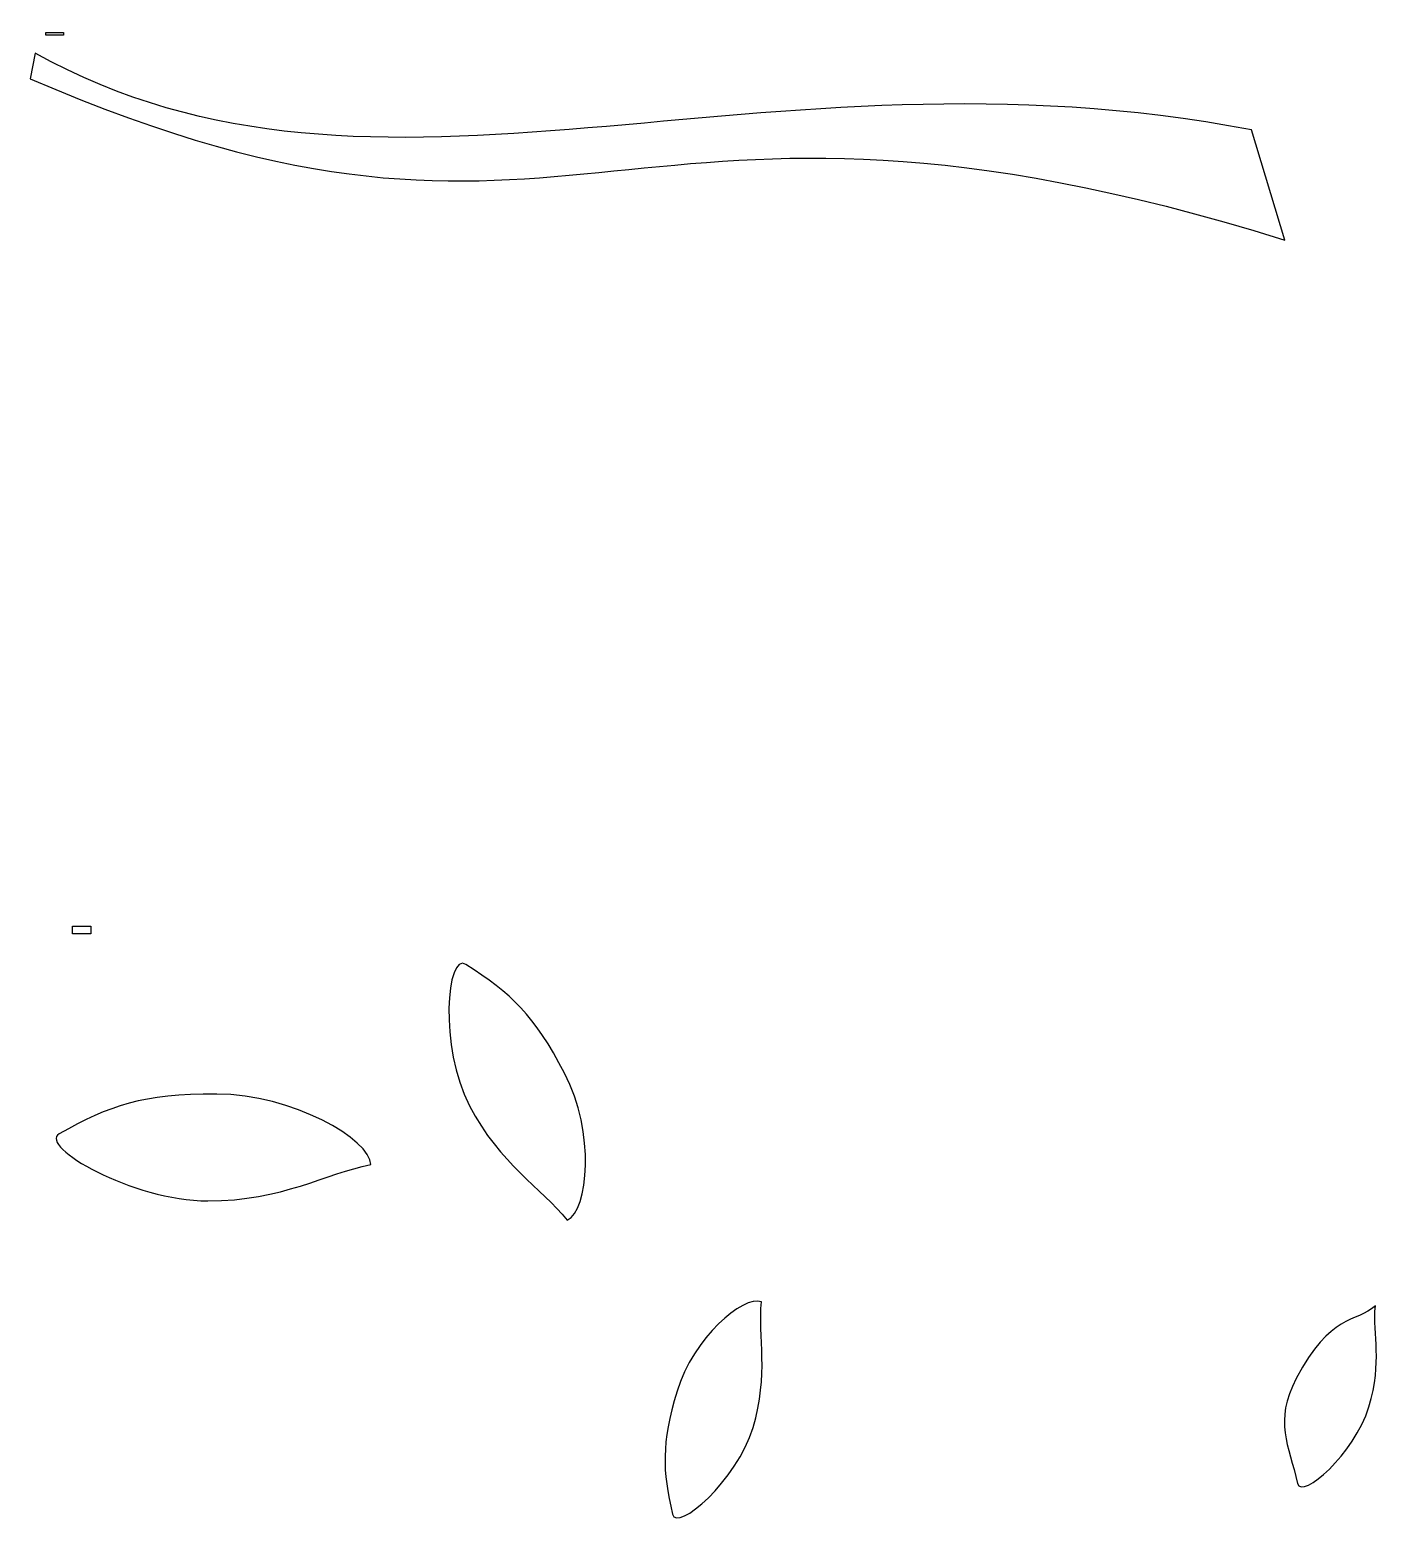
# Model space of a CAD drawing. Header units: centimetres. Extents: x -17.5 to 42.4, y -45.3 to 15.7.
# Drawn here: x 19.74 to 42.37, y -45.34 to -20.21 of the extents above; entities that cross this region are included whole.
import ezdxf

# ---------------------------------------------------------------- set-up
doc = ezdxf.new("R2010")
doc.units = ezdxf.units.CM
doc.header["$MEASUREMENT"] = 0
doc.header["$XCLIPFRAME"] = 0
doc.layers.add('Layer 1', color=7, linetype='Continuous')
picture_1 = doc.add_image_def('image1.jpg', size_in_pixel=(1591, 669))
picture_2 = doc.add_image_def('image2.jpg', size_in_pixel=(1513, 228))

msp = doc.modelspace()

# ---------------------------------------------------------------- linework, layer by layer
at = {"layer": 'Layer 1', "color": 36}
msp.add_open_spline([(19.82683, -20.59482), (25.58058, -23.80721), (31.9414, -20.29237), (40.17197, -21.87977), (40.17197, -21.87977), (40.17197, -21.87977), (40.72878, -23.72154), (40.72878, -23.72154), (40.72878, -23.72154), (29.4726, -20.20933), (29.05158, -25.04933), (19.74117, -21.02314), (19.74117, -21.02314), (19.74117, -21.02314), (19.82683, -20.59482), (19.82683, -20.59482)], degree=3, knots=[0, 0, 0, 0, 0.2, 0.2, 0.2, 0.2, 0.4, 0.4, 0.4, 0.4, 0.6, 0.6, 0.6, 0.6, 1, 1, 1, 1], dxfattribs=at)
at = {"layer": 'Layer 1', "color": 96}
for points in [[(28.72556, -40.10862), (28.29086, -39.56865), (27.60377, -39.17844), (27.09008, -38.19521), (27.09008, -38.19521), (26.57639, -37.21198), (26.7073, -35.6238), (27.03233, -35.83326), (27.03233, -35.83326), (27.78957, -36.32125), (28.16877, -36.66978), (28.68246, -37.65301), (28.68246, -37.65301), (29.19615, -38.63624), (29.0835, -39.95402), (28.72556, -40.10862)], [(25.44025, -39.18098), (24.68309, -39.32636), (23.96832, -39.78671), (22.71445, -39.78671), (22.71445, -39.78671), (21.46058, -39.78671), (19.86694, -38.87151), (20.23094, -38.66611), (20.23094, -38.66611), (21.07897, -38.18758), (21.61201, -37.9998), (22.86588, -37.9998), (22.86588, -37.9998), (24.11975, -37.9998), (25.44025, -38.76302), (25.44025, -39.18098)], [(31.97321, -41.47473), (31.91761, -42.05208), (32.10061, -42.68739), (31.83307, -43.57621), (31.83307, -43.57621), (31.56553, -44.46502), (30.55846, -45.33893), (30.48643, -45.0235), (30.48643, -45.0235), (30.31862, -44.28865), (30.29549, -43.85832), (30.56304, -42.96951), (30.56304, -42.96951), (30.83058, -42.0807), (31.6686, -41.35793), (31.97321, -41.47473)], [(42.24142, -41.54127), (42.19228, -42.0515), (42.3687, -42.44682), (42.13227, -43.23229), (42.13227, -43.23229), (41.89583, -44.01777), (41.00585, -44.79008), (40.94219, -44.51133), (40.94219, -44.51133), (40.79389, -43.86191), (40.53867, -43.48348), (40.91903, -42.75671), (40.91903, -42.75671), (41.48862, -41.66836), (41.91165, -41.83178), (42.24142, -41.54127)]]:
    msp.add_open_spline(points, degree=3, knots=[0, 0, 0, 0, 0.2, 0.2, 0.2, 0.2, 0.4, 0.4, 0.4, 0.4, 0.6, 0.6, 0.6, 0.6, 1, 1, 1, 1], dxfattribs=at)

# ---------------------------------------------------------------- pictures from other files: only their frames are drawn
at = {"layer": 'Layer 1', "color": 36}
image = msp.add_image(picture_2, insert=(19.72611, -23.74157), size_in_units=(21.01389, 3.16667), dxfattribs=at)
image.set_boundary_path([(19.7261, -23.7416), (40.7486, -20.5745)])
image.dxf.flags = 3
at = {"layer": 'Layer 1', "color": 96}
image = msp.add_image(picture_1, insert=(20.16494, -45.10251), size_in_units=(22.09722, 9.29167), dxfattribs=at)
image.set_boundary_path([(20.165, -45.1025), (42.2722, -35.8012)])
image.dxf.flags = 3

doc.saveas('drawing.dxf')
